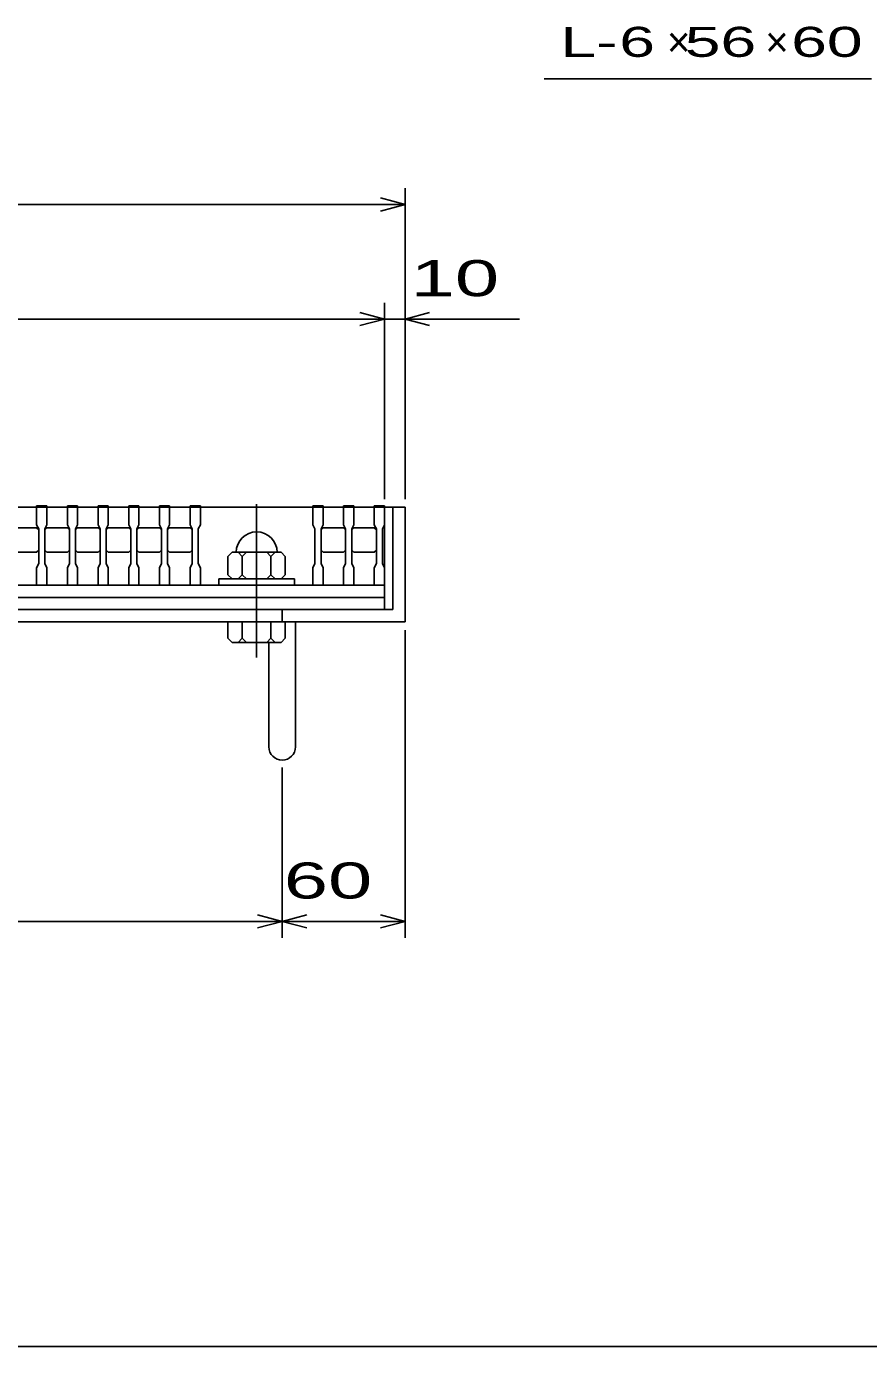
# Model space of a CAD drawing. Units: millimetres, scale not verified. Extents: x -1456 to 1385, y -1026 to 843.
# Drawn here: x -605 to -193, y -917 to -272 of the extents above; entities that cross this region are included whole.
import ezdxf
from ezdxf.enums import TextEntityAlignment as Align

# ---------------------------------------------------------------- set-up
doc = ezdxf.new("R2010")
doc.units = ezdxf.units.MM
doc.header["$LTSCALE"] = 8
doc.linetypes.add('CHAIN', pattern=[18.5, 12, -1.5, 3.5, -1.5])
for name, color, linetype, lineweight in [('0_2', 150, 'Continuous', 25), ('16', 3, 'Continuous', 25), ('19', 6, 'Continuous', 25), ('22', 4, 'Continuous', 25)]:
    doc.layers.add(name, color=color, linetype=linetype, lineweight=lineweight)
doc.styles.add('ベクトル', font='')
doc.styles.get('ベクトル').set_extended_font_data('ベクトル')

msp = doc.modelspace()

# ---------------------------------------------------------------- linework, layer by layer
at = {"layer": '0_2'}
msp.add_line((1384.8, -917.2), (-1383.2, -917.2), dxfattribs=at)
at = {"layer": '16'}
for p, q in [((-930, -507), (-430, -507)), ((-600, -507), (-600, -506.3)), ((-600, -506.3), (-595, -506.3)), ((-600, -507), (-600, -515.5)), ((-595, -507), (-600, -507)), ((-595, -506.3), (-595, -507)), ((-595, -515.5), (-595, -507)), ((-585, -507), (-585, -506.3)), ((-585, -506.3), (-580, -506.3)), ((-585, -507), (-585, -515.5)), ((-580, -507), (-585, -507)), ((-580, -506.3), (-580, -507)), ((-580, -515.5), (-580, -507)), ((-570, -507), (-570, -506.3)), ((-570, -506.3), (-565, -506.3)), ((-570, -507), (-570, -515.5)), ((-565, -507), (-570, -507)), ((-565, -506.3), (-565, -507)), ((-565, -515.5), (-565, -507)), ((-555, -507), (-555, -506.3)), ((-555, -506.3), (-550, -506.3)), ((-555, -507), (-555, -515.5)), ((-550, -507), (-555, -507)), ((-550, -506.3), (-550, -507)), ((-550, -515.5), (-550, -507)), ((-540, -507), (-540, -506.3)), ((-540, -506.3), (-535, -506.3)), ((-540, -507), (-540, -515.5)), ((-535, -507), (-540, -507)), ((-535, -506.3), (-535, -507)), ((-535, -515.5), (-535, -507)), ((-525, -507), (-525, -506.3)), ((-525, -506.3), (-520, -506.3)), ((-525, -507), (-525, -515.5)), ((-520, -507), (-525, -507)), ((-520, -506.3), (-520, -507)), ((-520, -515.5), (-520, -507)), ((-520, -507), (-465, -507)), ((-465, -507), (-465, -506.3)), ((-465, -506.3), (-460, -506.3)), ((-465, -507), (-465, -515.5)), ((-460, -507), (-465, -507)), ((-460, -506.3), (-460, -507)), ((-460, -515.5), (-460, -507)), ((-450, -507), (-450, -506.3)), ((-450, -506.3), (-445, -506.3)), ((-450, -507), (-450, -515.5)), ((-445, -507), (-450, -507)), ((-445, -506.3), (-445, -507)), ((-445, -515.5), (-445, -507)), ((-435, -507), (-435, -506.3)), ((-435, -506.3), (-430, -506.3)), ((-435, -507), (-435, -515.5)), ((-430, -507), (-435, -507)), ((-430, -506.3), (-430, -507)), ((-430, -515.5), (-430, -507)), ((-430, -545), (-430, -507)), ((-600, -515.5), (-599, -517.5)), ((-596, -517.5), (-595, -515.5)), ((-585, -515.5), (-584, -517.5)), ((-581, -517.5), (-580, -515.5)), ((-570, -515.5), (-569, -517.5)), ((-566, -517.5), (-565, -515.5)), ((-555, -515.5), (-554, -517.5)), ((-551, -517.5), (-550, -515.5)), ((-540, -515.5), (-539, -517.5)), ((-536, -517.5), (-535, -515.5)), ((-525, -515.5), (-524, -517.5)), ((-521, -517.5), (-520, -515.5)), ((-465, -515.5), (-464, -517.5)), ((-461, -517.5), (-460, -515.5)), ((-450, -515.5), (-449, -517.5)), ((-446, -517.5), (-445, -515.5)), ((-435, -515.5), (-434, -517.5)), ((-431, -517.5), (-430, -515.5)), ((-610, -517), (-600, -517)), ((-600, -517), (-599, -518)), ((-599, -517.5), (-599, -534.5)), ((-596, -518), (-595, -517)), ((-596, -534.5), (-596, -517.5)), ((-595, -517), (-585, -517)), ((-585, -517), (-584, -518)), ((-584, -517.5), (-584, -534.5)), ((-581, -518), (-580, -517)), ((-581, -534.5), (-581, -517.5)), ((-580, -517), (-570, -517)), ((-570, -517), (-569, -518)), ((-569, -517.5), (-569, -534.5)), ((-566, -518), (-565, -517)), ((-566, -534.5), (-566, -517.5)), ((-565, -517), (-555, -517)), ((-555, -517), (-554, -518)), ((-554, -517.5), (-554, -534.5)), ((-551, -518), (-550, -517)), ((-551, -534.5), (-551, -517.5)), ((-550, -517), (-540, -517)), ((-540, -517), (-539, -518)), ((-539, -517.5), (-539, -534.5)), ((-536, -518), (-535, -517)), ((-536, -534.5), (-536, -517.5)), ((-535, -517), (-525, -517)), ((-525, -517), (-524, -518)), ((-524, -517.5), (-524, -534.5)), ((-521, -534.5), (-521, -517.5)), ((-464, -517.5), (-464, -534.5)), ((-461, -518), (-460, -517)), ((-461, -534.5), (-461, -517.5)), ((-460, -517), (-450, -517)), ((-450, -517), (-449, -518)), ((-449, -517.5), (-449, -534.5)), ((-446, -518), (-445, -517)), ((-446, -534.5), (-446, -517.5)), ((-445, -517), (-435, -517)), ((-435, -517), (-434, -518)), ((-434, -517.5), (-434, -534.5)), ((-431, -534.5), (-431, -517.5)), ((-600, -529), (-610, -529)), ((-599, -528), (-600, -529)), ((-595, -529), (-596, -528)), ((-585, -529), (-595, -529)), ((-584, -528), (-585, -529)), ((-580, -529), (-581, -528)), ((-570, -529), (-580, -529)), ((-569, -528), (-570, -529)), ((-565, -529), (-566, -528)), ((-555, -529), (-565, -529)), ((-554, -528), (-555, -529)), ((-550, -529), (-551, -528)), ((-540, -529), (-550, -529)), ((-539, -528), (-540, -529)), ((-535, -529), (-536, -528)), ((-525, -529), (-535, -529)), ((-524, -528), (-525, -529)), ((-504.5, -529), (-506.5, -531)), ((-480.5, -529), (-504.5, -529)), ((-499.5, -531), (-501.5, -529)), ((-497.5, -529), (-499.5, -531)), ((-485.5, -531), (-487.5, -529)), ((-483.5, -529), (-485.5, -531)), ((-478.5, -531), (-480.5, -529)), ((-460, -529), (-461, -528)), ((-450, -529), (-460, -529)), ((-449, -528), (-450, -529)), ((-445, -529), (-446, -528)), ((-435, -529), (-445, -529)), ((-434, -528), (-435, -529)), ((-599, -534.5), (-600, -536.5)), ((-595, -536.5), (-596, -534.5)), ((-584, -534.5), (-585, -536.5)), ((-580, -536.5), (-581, -534.5)), ((-569, -534.5), (-570, -536.5)), ((-565, -536.5), (-566, -534.5)), ((-554, -534.5), (-555, -536.5)), ((-550, -536.5), (-551, -534.5)), ((-539, -534.5), (-540, -536.5)), ((-535, -536.5), (-536, -534.5)), ((-524, -534.5), (-525, -536.5)), ((-520, -536.5), (-521, -534.5)), ((-506.5, -531), (-506.5, -540)), ((-499.5, -540), (-499.5, -531)), ((-485.5, -540), (-485.5, -531)), ((-478.5, -540), (-478.5, -531)), ((-464, -534.5), (-465, -536.5)), ((-460, -536.5), (-461, -534.5)), ((-449, -534.5), (-450, -536.5)), ((-445, -536.5), (-446, -534.5)), ((-434, -534.5), (-435, -536.5)), ((-430, -536.5), (-431, -534.5)), ((-600, -536.5), (-600, -545)), ((-595, -545), (-595, -536.5)), ((-585, -536.5), (-585, -545)), ((-580, -545), (-580, -536.5)), ((-570, -536.5), (-570, -545)), ((-565, -545), (-565, -536.5)), ((-555, -536.5), (-555, -545)), ((-550, -545), (-550, -536.5)), ((-540, -536.5), (-540, -545)), ((-535, -545), (-535, -536.5)), ((-525, -536.5), (-525, -545)), ((-520, -545), (-520, -536.5)), ((-511, -545), (-511, -542)), ((-511, -542), (-474, -542)), ((-506.5, -540), (-504.5, -542)), ((-501.5, -542), (-499.5, -540)), ((-499.5, -540), (-497.5, -542)), ((-487.5, -542), (-485.5, -540)), ((-485.5, -540), (-483.5, -542)), ((-480.5, -542), (-478.5, -540)), ((-474, -542), (-474, -545)), ((-465, -536.5), (-465, -545)), ((-460, -545), (-460, -536.5)), ((-450, -536.5), (-450, -545)), ((-445, -545), (-445, -536.5)), ((-435, -536.5), (-435, -545)), ((-430, -545), (-430, -536.5)), ((-930, -545), (-430, -545)), ((-930, -545), (-430, -545)), ((-600, -545), (-595, -545)), ((-585, -545), (-580, -545)), ((-570, -545), (-565, -545)), ((-555, -545), (-550, -545)), ((-540, -545), (-535, -545)), ((-525, -545), (-520, -545)), ((-465, -545), (-520, -545)), ((-474, -545), (-511, -545)), ((-465, -545), (-460, -545)), ((-450, -545), (-445, -545)), ((-435, -545), (-430, -545)), ((-430, -545), (-430, -551)), ((-430, -551), (-930, -551)), ((-430, -557), (-430, -551)), ((-930, -557), (-430, -557))]:
    msp.add_line(p, q, dxfattribs=at)
at = {"layer": '16', "linetype": 'CHAIN'}
msp.add_line((-492.5, -505.4), (-492.5, -580.4), dxfattribs=at)
at = {"layer": '16'}
msp.add_arc((-492.5, -529), 10, 0, 180, dxfattribs=at)
at = {"layer": '19'}
for p, q in [((-420, -507), (-430, -507)), ((-426, -507), (-426, -557)), ((-420, -563), (-420, -507)), ((-426, -557), (-934, -557)), ((-480, -557), (-480, -563)), ((-940, -563), (-420, -563)), ((-506.5, -571), (-506.5, -563)), ((-506.5, -563), (-478.5, -563)), ((-499.5, -571), (-499.5, -563)), ((-485.5, -571), (-485.5, -563)), ((-478.5, -571), (-478.5, -563)), ((-473.5, -624.11), (-473.5, -563)), ((-504.5, -573), (-506.5, -571)), ((-504.5, -573), (-480.5, -573)), ((-501.5, -573), (-499.5, -571)), ((-497.5, -573), (-499.5, -571)), ((-487.5, -573), (-485.5, -571)), ((-486.5, -624.11), (-486.5, -573)), ((-483.5, -573), (-485.5, -571)), ((-478.5, -571), (-480.5, -573))]:
    msp.add_line(p, q, dxfattribs=at)
msp.add_arc((-480, -624.11), 6.5, 180, 0, dxfattribs=at)
at = {"layer": '22'}
for p, q in [((-352, -297.5), (-192, -297.5)), ((-420, -503), (-420, -351)), ((-940, -359), (-420, -359)), ((-420, -359), (-432, -355.8)), ((-432, -362.2), (-420, -359)), ((-430, -415), (-442, -411.8)), ((-430, -503), (-430, -407)), ((-420, -503), (-420, -407)), ((-420, -415), (-408, -411.8)), ((-930, -415), (-430, -415)), ((-442, -418.2), (-430, -415)), ((-430, -415), (-420, -415)), ((-408, -418.2), (-420, -415)), ((-420, -415), (-364, -415)), ((-420, -717.4), (-420, -567)), ((-480, -717.4), (-480, -634.2)), ((-880, -709.4), (-480, -709.4)), ((-480, -709.4), (-492, -706.2)), ((-492, -712.6), (-480, -709.4)), ((-480, -709.4), (-468, -706.2)), ((-468, -712.6), (-480, -709.4)), ((-480, -709.4), (-420, -709.4)), ((-420, -709.4), (-432, -706.2)), ((-432, -712.6), (-420, -709.4))]:
    msp.add_line(p, q, dxfattribs=at)

# ---------------------------------------------------------------- texts
at = {"layer": '22', "color": 2, "style": 'ベクトル'}
for s, height, width, p in [('L-', 14.66, 1.6, (-344, -279.5)), (' 6 ', 14.66, 1.6, (-324, -279.5)), (' 56 ', 14.66, 1.6, (-292, -279.5)), (' 60 ', 14.66, 1.6, (-240, -279.5)), (' 10 ', 17.6, 1.65, (-428, -395)), (' 60 ', 17.6, 1.65, (-490, -689.4))]:
    msp.add_text(s, height=height, dxfattribs=dict(at, width=width)).set_placement(p, align=Align.MIDDLE_LEFT)
for p in [(-292, -279.5), (-244, -279.5)]:
    msp.add_text('×', height=14.66, dxfattribs=at).set_placement(p, align=Align.MIDDLE_LEFT)

doc.saveas('drawing.dxf')
